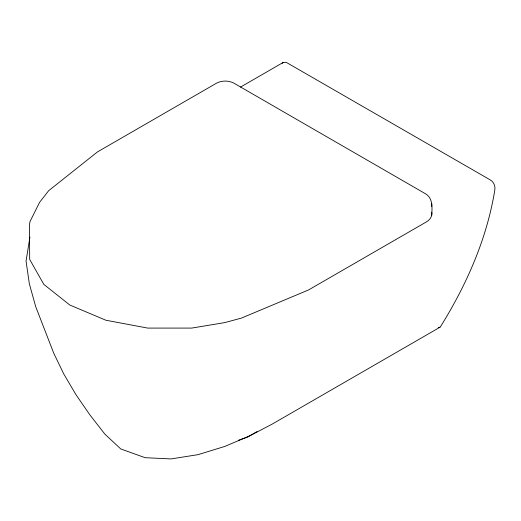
<?xml version="1.0" encoding="UTF-8"?>
<svg xmlns="http://www.w3.org/2000/svg" width="521" height="521" viewBox="0 0 521 521"><rect width="100%" height="100%" fill="white"/><g stroke="black" fill="none" stroke-linecap="round" stroke-linejoin="round"><path stroke-width="0.78" d="M431.753 215.18C432.13 207.82 433.081 198.28 425.67 193.877L233.773 83.086C228.504 80.403 221.959 80.403 216.69 83.086L97.434 151.937L48.727 190.64L39.563 202.35L30.036 221.51L29.515 224.167L29.677 259.386L43.803 284.368L69.788 305.013L105.887 320.239L147.71 328.087L191.689 328.087L224.688 322.616L241.373 318.123L308.582 289.93L426.673 221.751C429.936 219.816 432.528 216.15 431.753 212.197M29.925 237.088L26.05 261.125L29.345 283.802L35.682 306.576L53.741 353.205L63.888 374.195L75.968 394.677L89.71 414.651L104.858 434.11L120.794 448.965L145.138 457.698L171.038 458.923L198.123 454.644L224.942 446.386L249.995 435.732L272.516 423.918L439.985 327.234L440.675 326.4C466.536 284.753 486.764 239.152 494.729 190.517C495.634 186.407 493.934 181.829 490.111 179.83L286.185 62.318L283.255 62.416L240.5 87.098M282.154 63.347L283.255 62.416M257.061 431.577L247.482 437.112L238.572 440.245M439.985 327.234L438.213 327.579M431.753 203.437L431.753 206.42"/></g></svg>
